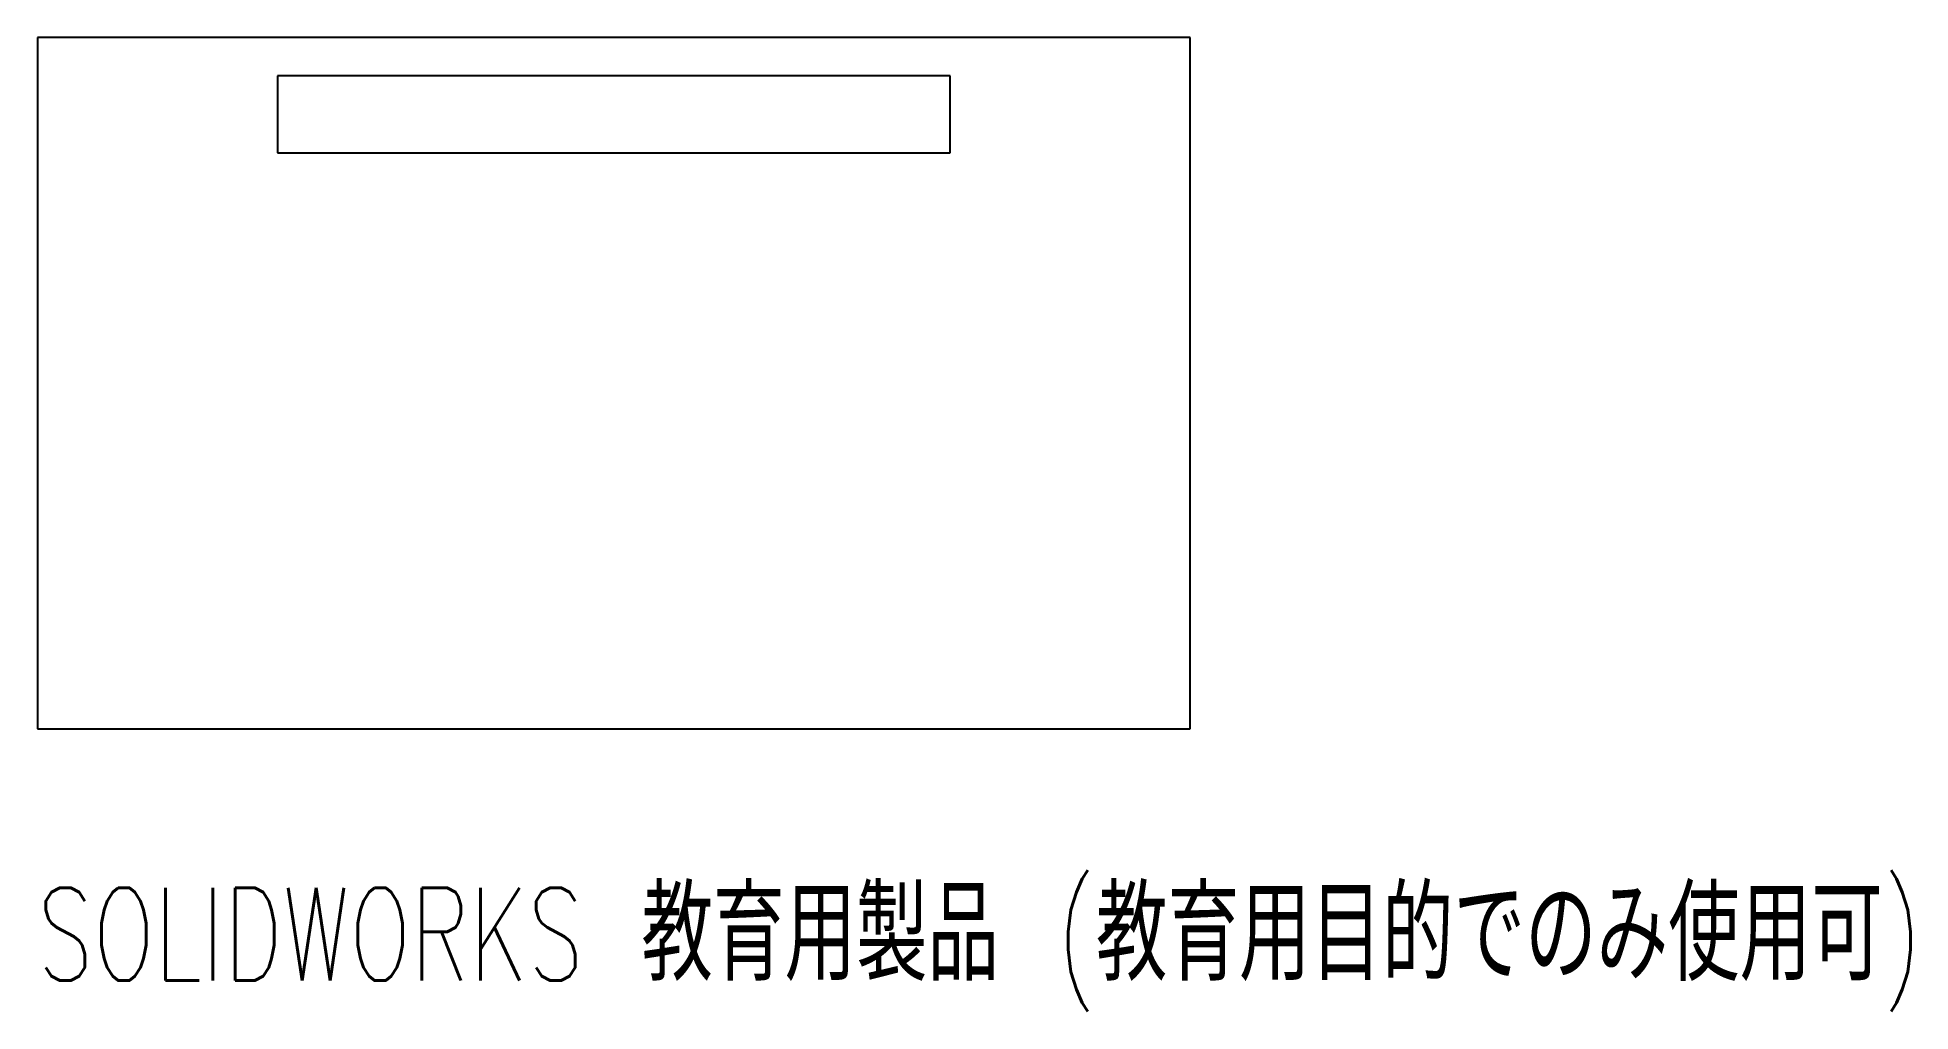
# Model space of a CAD drawing. Header units: millimetres. Extents: x -30 to 67.5, y -32.7 to 18.
import ezdxf

# ---------------------------------------------------------------- set-up
doc = ezdxf.new("R2010")
doc.units = ezdxf.units.MM
doc.styles.add('SLDTEXTSTYLE0', font='TXT', dxfattribs={"width": 0.7, "bigfont": 'bigfont'})

msp = doc.modelspace()

# ---------------------------------------------------------------- linework, layer by layer
at = {"color": 7, "linetype": 'Continuous', "lineweight": 25}
for p, q in [((30, 18), (-30, 18)), ((-30, 18), (-30, -18)), ((30, -18), (30, 18)), ((17.5, 16), (-17.5, 16)), ((-17.5, 16), (-17.5, 12)), ((17.5, 12), (17.5, 16)), ((-17.5, 12), (17.5, 12)), ((-30, -18), (30, -18))]:
    msp.add_line(p, q, dxfattribs=at)

# ---------------------------------------------------------------- texts
at = {"color": 7, "linetype": 'Continuous', "insert": (-30, -26.27), "char_height": 4.83362, "attachment_point": 1, "style": 'SLDTEXTSTYLE0'}
msp.add_mtext('SOLIDWORKS 教育用製品 (教育用目的でのみ使用可)', dxfattribs=at)

doc.saveas('drawing.dxf')
